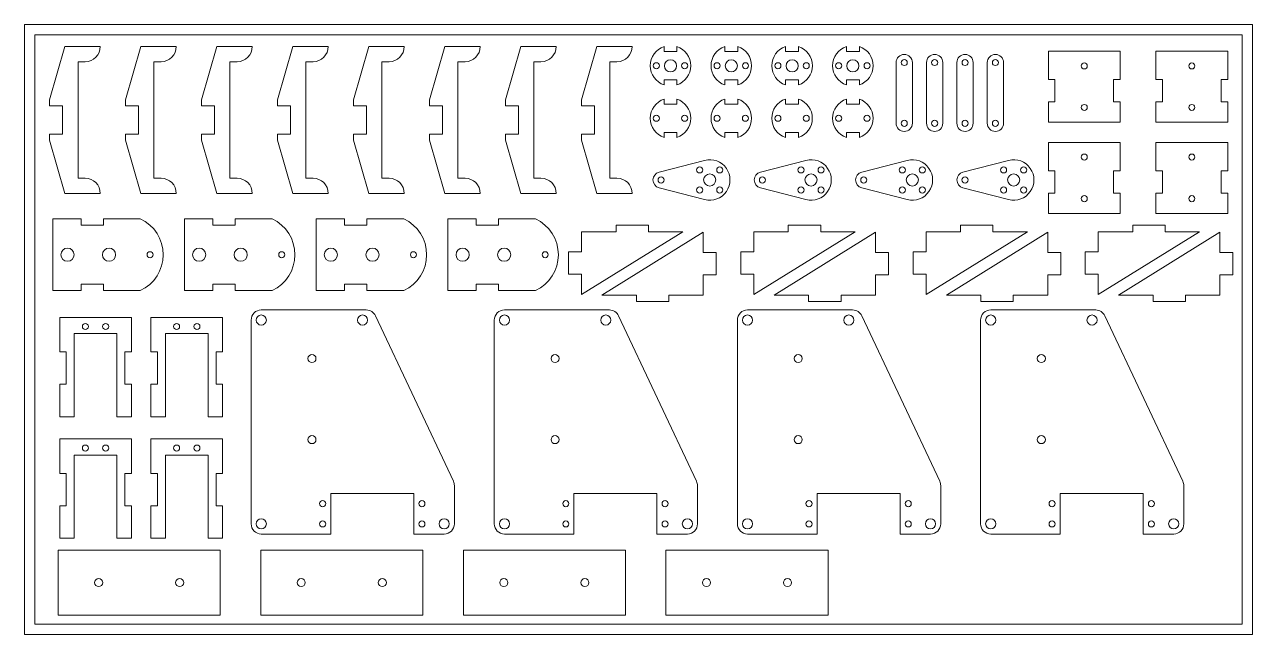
# Model space of a CAD drawing. Header units: millimetres. Extents: x -5 to 601, y -5 to 296.
import ezdxf

# ---------------------------------------------------------------- set-up
doc = ezdxf.new("R2010")
doc.units = ezdxf.units.MM
doc.header["$MEASUREMENT"] = 0
doc.layers.get('0').update_dxf_attribs({"color": 30, "lineweight": 0, "true_color": 0xf6921e})
doc.layers.add('Cutting lines', color=5, linetype='Continuous', lineweight=0)

# ---------------------------------------------------------------- blocks, each defined once
blk = doc.blocks.new('A$C0FE97CC3')
at = {"color": 0, "linetype": 'Continuous', "lineweight": 0}
for p, q in [((-29.31, 10), (-21.81, 36.25)), ((-4.31, 36.25), (-21.81, 36.25)), ((-15.31, -28.75), (-15.31, 28.75)), ((-15.31, 28.75), (-11.81, 28.75)), ((-29.31, 10), (-29.31, 7)), ((-29.31, 7), (-22.91, 7)), ((-22.91, 7), (-22.91, -7)), ((-29.31, -7), (-29.31, -10)), ((-22.91, -7), (-29.31, -7)), ((-21.81, -36.25), (-29.31, -10)), ((-11.81, -28.75), (-15.31, -28.75)), ((-21.81, -36.25), (-4.31, -36.25))]:
    blk.add_line(p, q, dxfattribs=at)
for centre, start, end in [((-11.81, 36.25), 270, 0), ((-11.81, -36.25), 0, 90)]:
    blk.add_arc(centre, 7.5, start, end, dxfattribs=at)
blk = doc.blocks.new('*U3')
at = {"layer": 'Cutting lines'}
blk.add_blockref('A$C0FE97CC3', (16.81, 0), dxfattribs=at)
blk = doc.blocks.new('*U4')
at = {"color": 0, "linetype": 'ByBlock', "lineweight": -2, "transparency": 16777216}
for p in [(0, 0), (37.5, 0), (75, 0), (112.5, 0), (150, 0), (187.5, 0), (225, 0), (262.5, 0)]:
    blk.add_blockref('*U3', p, dxfattribs=at)
blk = doc.blocks.new('A$C560E2E6F')
at = {"color": 0, "linetype": 'Continuous', "lineweight": 0}
for p, q in [((23.97, 17.69), (23.97, 20.16)), ((30.37, 20.16), (30.37, 17.69)), ((30.37, 17.69), (23.97, 17.69)), ((23.97, 1.21), (23.97, 3.69)), ((23.97, 3.69), (30.37, 3.69)), ((30.37, 3.69), (30.37, 1.21))]:
    blk.add_line(p, q, dxfattribs=at)
for centre, radius in [((20.17, 10.69), 1.5), ((27.17, 10.69), 3), ((34.17, 10.69), 1.5)]:
    blk.add_circle(centre, radius, dxfattribs=at)
for start, end in [(108.66292, 251.33708), (288.66292, 71.33708)]:
    blk.add_arc((27.17, 10.69), 10, start, end, dxfattribs=at)
blk = doc.blocks.new('*U7')
at = {"layer": 'Cutting lines'}
blk.add_blockref('A$C560E2E6F', (-27.17, -10.69), dxfattribs=at)
blk = doc.blocks.new('*U8')
at = {"layer": 'Cutting lines', "color": 0, "linetype": 'ByBlock', "lineweight": -2, "transparency": 16777216}
for p in [(0, 0), (30, 0), (60, 0), (90, 0)]:
    blk.add_blockref('*U7', p, dxfattribs=at)
blk = doc.blocks.new('A$C073D1624')
at = {"color": 0, "linetype": 'Continuous', "lineweight": 0}
for p, q in [((-6.3, 9), (-6.3, 11.47)), ((0.1, 9), (-6.3, 9)), ((0.1, 11.47), (0.1, 9)), ((-6.3, -7.47), (-6.3, -5)), ((-6.3, -5), (0.1, -5)), ((0.1, -5), (0.1, -7.47))]:
    blk.add_line(p, q, dxfattribs=at)
for centre in [(-10.1, 2), (3.9, 2)]:
    blk.add_circle(centre, 1.5, dxfattribs=at)
for start, end in [(108.66292, 251.33708), (288.66292, 71.33708)]:
    blk.add_arc((-3.1, 2), 10, start, end, dxfattribs=at)
blk = doc.blocks.new('*U11')
at = {"layer": 'Cutting lines'}
blk.add_blockref('A$C073D1624', (3.1, -2), dxfattribs=at)
blk = doc.blocks.new('*U12')
at = {"layer": 'Cutting lines', "color": 0, "linetype": 'ByBlock', "lineweight": -2, "transparency": 16777216}
for p in [(0, 0), (30, 0), (60, 0), (90, 0)]:
    blk.add_blockref('*U11', p, dxfattribs=at)
blk = doc.blocks.new('A$C5DF948E5')
at = {"color": 0, "linetype": 'Continuous', "lineweight": 0}
for p, q in [((-31.8, 22.26), (-54.3, 16.45)), ((-54.3, 8.7), (-31.8, 2.89))]:
    blk.add_line(p, q, dxfattribs=at)
for centre, radius in [((-34.25, 17.53), 1.5), ((-24.35, 17.53), 1.5), ((-53.3, 12.58), 1.5), ((-29.3, 12.58), 3), ((-34.25, 7.63), 1.5), ((-24.35, 7.63), 1.5)]:
    blk.add_circle(centre, radius, dxfattribs=at)
for centre, radius, start, end in [((-29.3, 12.58), 10, 255.52249, 104.47751), ((-53.3, 12.58), 4, 104.47751, 255.52249)]:
    blk.add_arc(centre, radius, start, end, dxfattribs=at)
blk = doc.blocks.new('*U15')
at = {"layer": 'Cutting lines'}
blk.add_blockref('A$C5DF948E5', (38.3, -12.58), dxfattribs=at)
blk = doc.blocks.new('*U16')
at = {"layer": 'Cutting lines', "color": 0, "linetype": 'ByBlock', "lineweight": -2, "transparency": 16777216}
for p in [(0, 0), (50, 0), (100, 0), (150, 0)]:
    blk.add_blockref('*U15', p, dxfattribs=at)
blk = doc.blocks.new('A$C4B301136')
at = {"color": 0, "linetype": 'Continuous', "lineweight": 0, "extrusion": (-2e-16, -1, 0)}
for p, q in [((60.98, -22.63), (60.98, 7.37)), ((68.98, 7.37), (68.98, -22.63))]:
    blk.add_line(p, q, dxfattribs=at)
at = {"color": 0, "linetype": 'Continuous', "lineweight": 0, "extrusion": (2e-16, 0, -1)}
for centre in [(-64.98, 7.37), (-64.98, -22.63)]:
    blk.add_circle(centre, 1.5, dxfattribs=at)
for centre, start, end in [((-64.98, 7.37), 0, 180), ((-64.98, -22.63), 180, 0)]:
    blk.add_arc(centre, 4, start, end, dxfattribs=at)
blk = doc.blocks.new('*U19')
at = {"layer": 'Cutting lines'}
blk.add_blockref('A$C4B301136', (-64.98, 7.63), dxfattribs=at)
blk = doc.blocks.new('*U20')
at = {"layer": 'Cutting lines', "color": 0, "linetype": 'ByBlock', "lineweight": -2, "transparency": 16777216}
for p in [(0, 0), (15, 0), (30, 0), (45, 0)]:
    blk.add_blockref('*U19', p, dxfattribs=at)
blk = doc.blocks.new('A$C16BE4092')
at = {"color": 0, "linetype": 'Continuous', "lineweight": 0, "extrusion": (-2e-16, -1, 0)}
for p, q in [((92.41, -52.28), (57.01, -52.28)), ((57.01, -66.28), (57.01, -52.28)), ((92.41, -52.28), (92.41, -66.28)), ((60.21, -66.28), (57.01, -66.28)), ((60.21, -77.28), (60.21, -66.28)), ((92.41, -66.28), (89.21, -66.28)), ((89.21, -66.28), (89.21, -77.28)), ((57.01, -95.47), (57.01, -77.28)), ((57.01, -77.28), (60.21, -77.28)), ((89.21, -77.28), (92.41, -77.28)), ((92.41, -77.28), (92.41, -95.47))]:
    blk.add_line(p, q, dxfattribs=at)
at = {"color": 0, "linetype": 'Continuous', "lineweight": 0, "extrusion": (2e-16, 0, -1)}
for centre, radius in [((-74.71, -59.53), 3.25), ((-74.71, -80.03), 3.25), ((-74.71, -100.28), 1.5)]:
    blk.add_circle(centre, radius, dxfattribs=at)
blk.add_arc((-74.71, -87.28), 19.5, 204.81163, 335.18837, dxfattribs=at)
blk = doc.blocks.new('*U23')
at = {"layer": 'Cutting lines', "rotation": 90}
blk.add_blockref('A$C16BE4092', (-79.53, -74.71), dxfattribs=at)
blk = doc.blocks.new('*U24')
at = {"layer": 'Cutting lines', "color": 0, "linetype": 'ByBlock', "lineweight": -2, "transparency": 16777216}
for p in [(0, 0), (65, 0), (130, 0), (195, 0)]:
    blk.add_blockref('*U23', p, dxfattribs=at)
blk = doc.blocks.new('A$C51075DD5')
at = {"color": 0, "linetype": 'Continuous', "lineweight": 0, "extrusion": (-2e-16, -1, 0)}
for p, q in [((73.73, -0.86), (38.33, -0.86)), ((38.33, -0.86), (38.33, -14.86)), ((73.73, -14.86), (73.73, -0.86)), ((38.33, -14.86), (41.53, -14.86)), ((41.53, -14.86), (41.53, -25.86)), ((70.53, -25.86), (70.53, -14.86)), ((70.53, -14.86), (73.73, -14.86)), ((41.53, -25.86), (38.33, -25.86)), ((38.33, -25.86), (38.33, -35.86)), ((73.73, -25.86), (70.53, -25.86)), ((73.73, -35.86), (73.73, -25.86)), ((38.33, -35.86), (73.73, -35.86))]:
    blk.add_line(p, q, dxfattribs=at)
at = {"color": 0, "linetype": 'Continuous', "lineweight": 0, "extrusion": (2e-16, 0, -1)}
for centre in [(-56.03, -8.11), (-56.03, -28.61)]:
    blk.add_circle(centre, 1.5, dxfattribs=at)
blk = doc.blocks.new('*U27')
at = {"layer": 'Cutting lines'}
blk.add_blockref('A$C51075DD5', (-56.03, 18.36), dxfattribs=at)
blk = doc.blocks.new('*U28')
at = {"layer": 'Cutting lines', "color": 0, "linetype": 'ByBlock', "lineweight": -2, "transparency": 16777216}
for p in [(0, 0), (53.1, 0), (0, -45), (53.1, -45)]:
    blk.add_blockref('*U27', p, dxfattribs=at)
blk = doc.blocks.new('A$C4347211C')
at = {"color": 0, "linetype": 'Continuous', "lineweight": 0, "extrusion": (2e-16, 1, 0)}
for p, q in [((97.33, 39.14), (147.33, 70.14)), ((147.33, 70.14), (147.33, 60.14)), ((147.33, 60.14), (153.73, 60.14)), ((153.73, 60.14), (153.73, 49.14)), ((153.73, 49.14), (147.33, 49.14)), ((147.33, 49.14), (147.33, 39.14)), ((114.33, 39.14), (97.33, 39.14)), ((114.33, 35.94), (114.33, 39.14)), ((147.33, 39.14), (130.33, 39.14)), ((130.33, 39.14), (130.33, 35.94)), ((130.33, 35.94), (114.33, 35.94))]:
    blk.add_line(p, q, dxfattribs=at)
blk = doc.blocks.new('*U31')
at = {"layer": 'Cutting lines'}
blk.add_blockref('A$C4347211C', (-125.53, -53.04), dxfattribs=at)
blk = doc.blocks.new('*U32')
at = {"layer": 'Cutting lines', "color": 0, "linetype": 'ByBlock', "lineweight": -2, "transparency": 16777216}
for p in [(0, 0), (85, 0), (170, 0), (255, 0)]:
    blk.add_blockref('*U31', p, dxfattribs=at)
blk = doc.blocks.new('*U44')
at = {"layer": 'Cutting lines'}
blk.add_blockref('A$C4347211C', (-125.53, -53.04), dxfattribs=at)
blk = doc.blocks.new('*U46')
at = {"layer": 'Cutting lines', "color": 0, "linetype": 'ByBlock', "lineweight": -2, "transparency": 16777216}
for p in [(0, 0), (85, 0), (170, 0), (255, 0)]:
    blk.add_blockref('*U44', p, dxfattribs=at)
blk = doc.blocks.new('A$C0CC0799D')
at = {"color": 0, "linetype": 'Continuous', "lineweight": 0}
for p, q in [((-51.63, 3.36), (-51.63, 20.36)), ((-51.63, 20.36), (-16.23, 20.36)), ((-16.23, 20.36), (-16.23, 3.36)), ((-23.43, 12.36), (-44.43, 12.36)), ((-44.43, 12.36), (-44.43, -28.64)), ((-23.43, -28.64), (-23.43, 12.36)), ((-48.43, 3.36), (-51.63, 3.36)), ((-48.43, -12.64), (-48.43, 3.36)), ((-16.23, 3.36), (-19.43, 3.36)), ((-19.43, 3.36), (-19.43, -12.64)), ((-51.63, -28.64), (-51.63, -12.64)), ((-51.63, -12.64), (-48.43, -12.64)), ((-19.43, -12.64), (-16.23, -12.64)), ((-16.23, -12.64), (-16.23, -28.64)), ((-44.43, -28.64), (-51.63, -28.64)), ((-16.23, -28.64), (-23.43, -28.64))]:
    blk.add_line(p, q, dxfattribs=at)
for centre in [(-38.93, 15.86), (-28.93, 15.86)]:
    blk.add_circle(centre, 1.5, dxfattribs=at)
blk = doc.blocks.new('*U49')
blk.add_blockref('A$C0CC0799D', (33.93, 4.14))
blk = doc.blocks.new('*U50')
at = {"layer": 'Cutting lines', "color": 0, "linetype": 'ByBlock', "lineweight": -2, "transparency": 16777216}
for p in [(0, 60), (45, 60), (0, 0), (45, 0)]:
    blk.add_blockref('*U49', p, dxfattribs=at)
blk = doc.blocks.new('A$C5D65337E')
at = {"color": 0, "linetype": 'Continuous', "lineweight": 0, "extrusion": (-2e-16, -1, 0)}
for p, q in [((92.07, -60.61), (173.78, -22.13)), ((194.79, -21.66), (175.91, -21.66)), ((199.79, -41.66), (199.79, -26.66)), ((179.79, -41.66), (179.79, -82.66)), ((199.79, -41.66), (179.79, -41.66)), ((89.19, -65.13), (89.19, -116.96)), ((179.79, -82.66), (199.79, -82.66)), ((199.79, -116.96), (199.79, -82.66)), ((94.19, -121.96), (194.79, -121.96))]:
    blk.add_line(p, q, dxfattribs=at)
at = {"color": 0, "linetype": 'Continuous', "lineweight": 0, "extrusion": (2e-16, 0, -1)}
for centre, radius in [((-194.79, -26.66), 2.5), ((-184.79, -37.66), 1.5), ((-194.79, -37.66), 1.5), ((-94.19, -66.96), 2.5), ((-113.19, -91.96), 2), ((-153.19, -91.96), 2), ((-184.79, -86.66), 1.5), ((-194.79, -86.66), 1.5), ((-94.19, -116.96), 2.5), ((-194.79, -116.96), 2.5)]:
    blk.add_circle(centre, radius, dxfattribs=at)
for centre, start, end in [((-175.91, -26.66), 64.78921, 90), ((-194.79, -26.66), 90, 180), ((-94.19, -65.13), 0, 64.78921), ((-94.19, -116.96), 270, 0), ((-194.79, -116.96), 180, 270)]:
    blk.add_arc(centre, 5, start, end, dxfattribs=at)
blk = doc.blocks.new('*U57')
at = {"layer": 'Cutting lines'}
blk.add_blockref('A$C5D65337E', (-144.49, 71.81), dxfattribs=at)
blk = doc.blocks.new('*U59')
at = {"layer": 'Cutting lines', "color": 0, "linetype": 'ByBlock', "lineweight": -2, "transparency": 16777216}
blk.add_blockref('*U57', (0, 0), dxfattribs=at)
blk = doc.blocks.new('*U55')
at = {"layer": 'Cutting lines', "lineweight": 0, "rotation": 270}
blk.add_blockref('*U59', (0, 0), dxfattribs=at)
blk = doc.blocks.new('*U56')
at = {"layer": 'Cutting lines', "color": 0, "linetype": 'ByBlock', "lineweight": -2, "transparency": 16777216}
for p in [(0, 0), (120, 0), (240, 0), (360, 0)]:
    blk.add_blockref('*U55', p, dxfattribs=at)
blk = doc.blocks.new('A$C74311832')
at = {"color": 0, "linetype": 'Continuous', "lineweight": 0, "extrusion": (-2e-16, -1, 0)}
for p, q in [((113.7, -90.44), (193.7, -90.44)), ((113.7, -122.44), (113.7, -90.44)), ((193.7, -90.44), (193.7, -122.44)), ((193.7, -122.44), (113.7, -122.44))]:
    blk.add_line(p, q, dxfattribs=at)
at = {"color": 0, "linetype": 'Continuous', "lineweight": 0, "extrusion": (2e-16, 0, -1)}
for centre in [(-133.7, -106.44), (-173.7, -106.44)]:
    blk.add_circle(centre, 2, dxfattribs=at)
blk = doc.blocks.new('*U62')
blk.add_blockref('A$C74311832', (-153.7, 106.44))
blk = doc.blocks.new('*U63')
at = {"layer": 'Cutting lines', "color": 0, "linetype": 'ByBlock', "lineweight": -2, "transparency": 16777216}
for p in [(0, 0), (100, 0), (200, 0), (300, 0)]:
    blk.add_blockref('*U62', p, dxfattribs=at)

msp = doc.modelspace()

# ---------------------------------------------------------------- linework, layer by layer
at = {"lineweight": 0}
for points in [[(-5, -5), (601, -5), (601, 296), (-5, 296)], [(0, 0), (596, 0), (596, 291), (0, 291)]]:
    msp.add_lwpolyline(points, close=True, dxfattribs=at)

# ---------------------------------------------------------------- block references
msp.add_blockref('*U4', (19.88, 248.92), dxfattribs=at)
at = {"layer": 'Cutting lines', "lineweight": 0}
for name, p in [('*U8', (313.8, 275.67)), ('*U20', (429.16, 262.26)), ('*U28', (517.99, 265.33)), ('*U12', (313.79, 249.76)), ('*U16', (324.15, 219.3)), ('*U24', (36.19, 182.41)), ('*U32', (308.17, 176.37)), ('*U56', (156.98, 99.86)), ('*U50', (30.04, 66.98)), ('*U63', (51.55, 20.59))]:
    msp.add_blockref(name, p, dxfattribs=at)
at = {"layer": 'Cutting lines', "lineweight": 0, "rotation": 180}
msp.add_blockref('*U46', (546.72, 179.88), dxfattribs=at)

doc.saveas('drawing.dxf')
